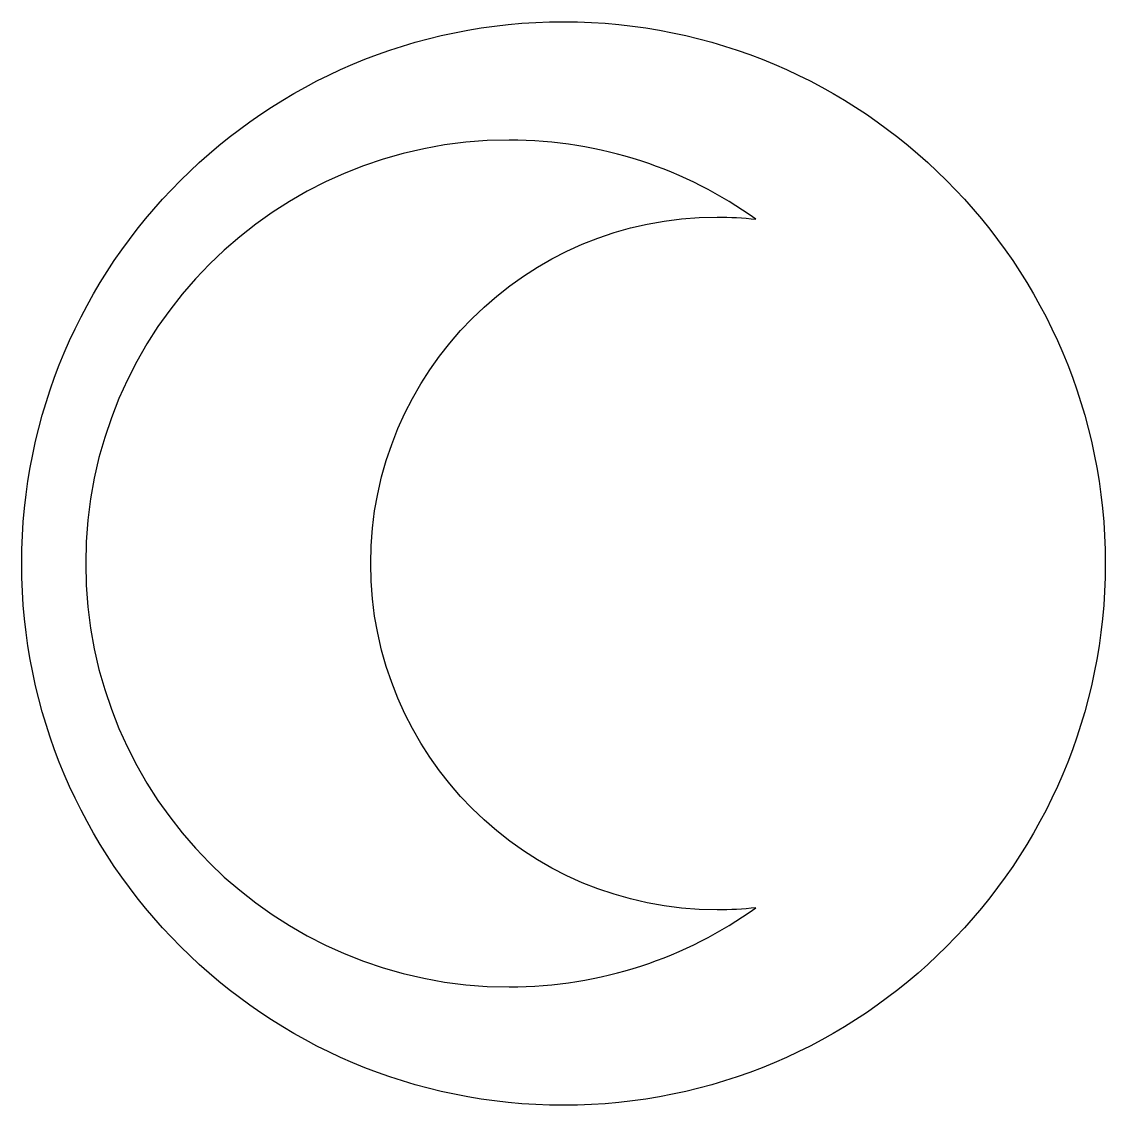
# Model space of a CAD drawing. Header units: centimetres. Extents: x -10.2 to 9.9, y -10.1 to 10.
import ezdxf

# ---------------------------------------------------------------- set-up
doc = ezdxf.new("R2010")
doc.units = ezdxf.units.CM
doc.header["$MEASUREMENT"] = 0
doc.layers.add('Layer 1', color=7, linetype='Continuous')

msp = doc.modelspace()

# ---------------------------------------------------------------- linework, layer by layer
at = {"layer": 'Layer 1'}
for points, knots in [([(-0.12123, 10.01224), (-5.66758, 10.01224), (-10.17302, 5.50815), (-10.17302, -0.0382), (-10.17302, -0.0382), (-10.17302, -5.58455), (-5.66754, -10.08868), (-0.12123, -10.08868), (-0.12123, -10.08868), (5.42512, -10.08868), (9.92925, -5.58451), (9.92925, -0.0382), (9.92925, -0.0382), (9.92925, 5.50807), (5.42504, 10.01228), (-0.12127, 10.01228), (-0.12127, 10.01228), (-0.12127, 10.01228), (-0.12123, 10.01224), (-0.12123, 10.01224)], [0, 0, 0, 0, 0.16666667, 0.16666667, 0.16666667, 0.16666667, 0.33333333, 0.33333333, 0.33333333, 0.33333333, 0.5, 0.5, 0.5, 0.5, 0.66666667, 0.66666667, 0.66666667, 0.66666667, 1, 1, 1, 1]), ([(-1.13065, 7.81558), (0.57787, 7.81558), (2.15795, 7.27144), (3.44592, 6.34759), (3.44592, 6.34759), (3.20991, 6.3739), (2.96934, 6.38849), (2.72637, 6.38849), (2.72637, 6.38849), (-0.82236, 6.38849), (-3.69897, 3.51053), (-3.69897, -0.03816), (-3.69897, -0.03816), (-3.69897, -3.58689), (-0.82227, -6.4635), (2.72642, -6.4635), (2.72642, -6.4635), (2.96939, -6.4635), (3.20996, -6.4503), (3.44593, -6.42403), (3.44593, -6.42403), (2.15791, -7.34793), (0.57783, -7.89198), (-1.13069, -7.89198), (-1.13069, -7.89198), (-5.47315, -7.89198), (-8.98574, -4.38057), (-8.98574, -0.0382), (-8.98574, -0.0382), (-8.98574, 4.30413), (-5.47315, 7.81558), (-1.13069, 7.81558), (-1.13069, 7.81558), (-1.13069, 7.81558), (-1.13065, 7.81558), (-1.13065, 7.81558)], [0, 0, 0, 0, 0.1, 0.1, 0.1, 0.1, 0.2, 0.2, 0.2, 0.2, 0.3, 0.3, 0.3, 0.3, 0.4, 0.4, 0.4, 0.4, 0.5, 0.5, 0.5, 0.5, 0.6, 0.6, 0.6, 0.6, 0.7, 0.7, 0.7, 0.7, 0.8, 0.8, 0.8, 0.8, 1, 1, 1, 1])]:
    msp.add_open_spline(points, degree=3, knots=knots, dxfattribs=at)

doc.saveas('drawing.dxf')
